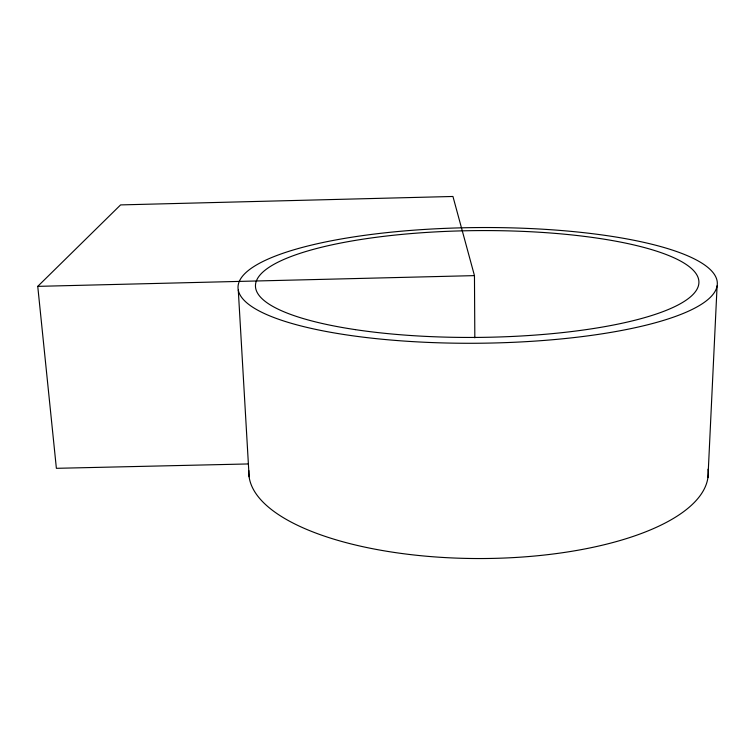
<?xml version="1.0" encoding="UTF-8"?>
<svg xmlns="http://www.w3.org/2000/svg" width="755" height="755" viewBox="0 0 755 755"><rect width="100%" height="100%" fill="white"/><g stroke="black" fill="none" stroke-linecap="round" stroke-linejoin="round"><path stroke-width="1.13" d="M707.954 477.613L717.099 285.9A239.665 57.842 -0.5 0 0 367.392 234.956A239.665 57.842 -0.5 0 0 348.574 335.201A239.665 57.842 -0.5 0 0 717.099 285.9M248.301 463.947L56.38 468.317L37.75 286.362L120.592 204.907L452.943 196.47L474.461 275.622L474.829 337.844M37.75 286.362L474.461 275.622M238.278 290.062L249.131 476.764M708.02 469.223A229.728 85.853 0.1 0 1 481.709 558.54A229.728 85.853 0.1 0 1 248.848 470.62M355.397 329.642A221.744 53.407 -0.5 0 0 698.583 285.107A221.744 53.407 -0.5 0 0 377.698 237.098A221.744 53.407 -0.5 0 0 355.397 329.642"/></g></svg>
